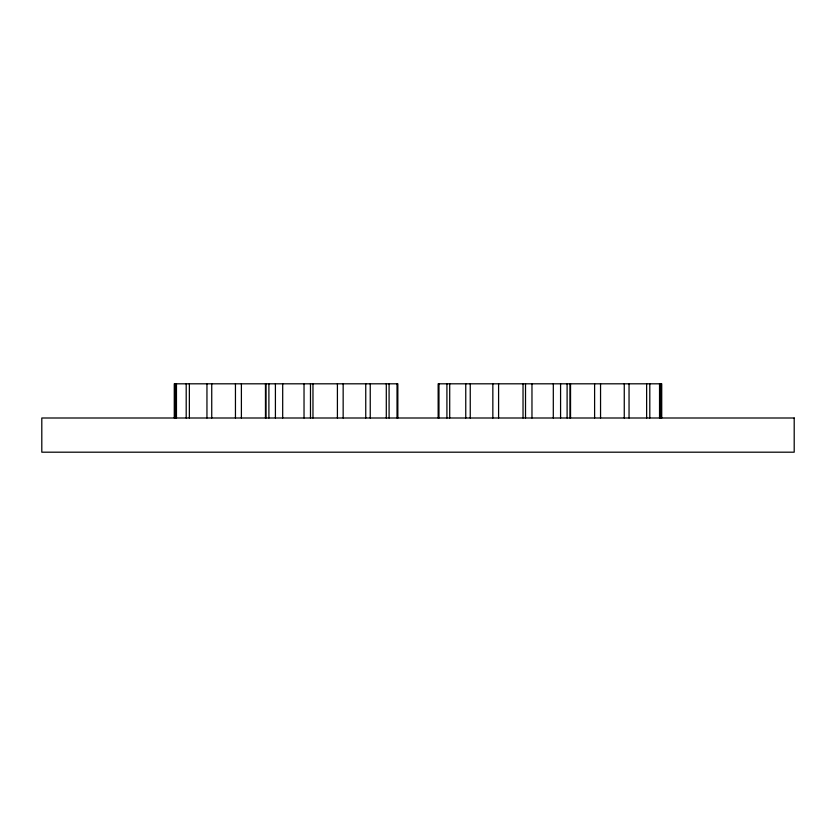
<?xml version="1.0" encoding="UTF-8"?>
<svg xmlns="http://www.w3.org/2000/svg" width="836" height="836" viewBox="0 0 836 836"><rect width="100%" height="100%" fill="white"/><g stroke="black" fill="none" stroke-linecap="round" stroke-linejoin="round"><path stroke-width="1.25" d="M661.725 418L661.725 383.808L438.158 383.808L438.158 418M660.785 383.808L660.785 418M659.541 383.808L659.541 418M649.802 383.808L649.802 418M646.636 383.808L646.636 418M629.048 383.808L629.048 418M624.262 383.808L624.262 418M600.551 383.808L600.551 418M594.605 383.808L594.605 418M570.539 383.808L570.539 418M570.016 383.808L570.016 418M567.101 383.808L567.101 418M560.58 383.808L560.58 418M553.317 383.808L553.296 418M531.968 383.808L531.968 418M525.52 383.808L525.52 418M523.033 383.808L523.033 418M498.59 383.808L498.59 418M492.843 383.808L492.843 418M470.25 383.808L470.25 418M465.756 383.808L465.756 418M449.705 383.808L449.705 418M446.915 383.808L446.915 418M438.973 383.808L438.973 418M397.842 418L397.842 383.808L174.275 383.808L174.275 418M397.027 383.808L397.027 418M389.085 383.808L389.085 418M386.295 383.808L386.295 418M370.243 383.808L370.243 418M365.75 383.808L365.75 418M343.157 383.808L343.157 418M337.41 383.808L337.41 418M312.967 383.808L312.967 418M310.48 383.808L310.48 418M304.032 383.808L304.032 418M282.704 383.808L282.683 418M275.41 383.808L275.41 418M268.899 383.808L268.899 418M265.984 383.808L265.984 418M265.461 383.808L265.461 418M241.395 383.808L241.395 418M235.449 383.808L235.449 418M211.738 383.808L211.738 418M206.952 383.808L206.952 418M189.364 383.808L189.364 418M186.198 383.808L186.198 418M176.459 383.808L176.459 418M175.215 383.808L175.215 418M794.2 418L41.8 418L41.8 452.192L794.2 452.192L794.2 418"/></g></svg>
